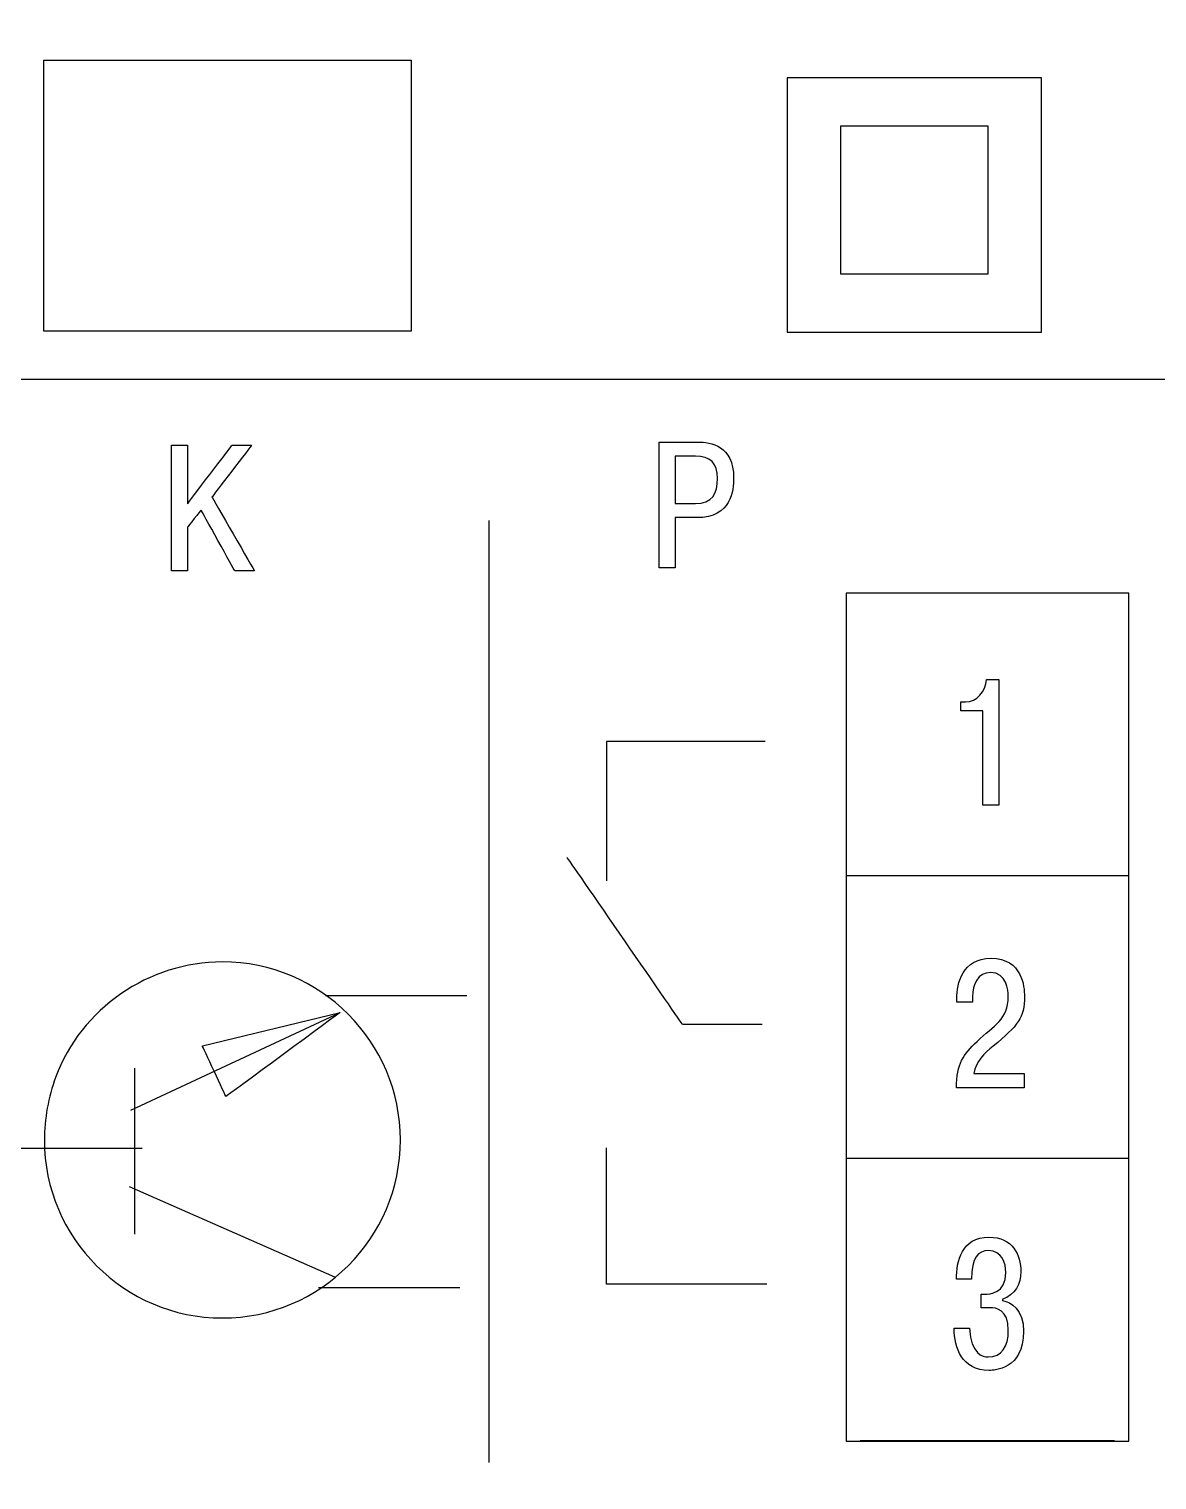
# Model space of a CAD drawing. Header units: millimetres. Extents: x 0 to 53000, y -591 to 24400.
# Drawn here: x 4475.21 to 4495.17, y 461.96 to 487.63 of the extents above; entities that cross this region are included whole.
import ezdxf
from ezdxf.lldxf.tags import DXFTag

# ---------------------------------------------------------------- set-up
doc = ezdxf.new("R2010")
doc.units = ezdxf.units.MM
tags = doc.linetypes.add('New Line3', pattern=[0.8, 0.5, -0.3]).pattern_tags.tags
tags[6:7] = [DXFTag(74, 4), DXFTag(75, 0), DXFTag(340, '0'), DXFTag(46, 1.0), DXFTag(50, 0.0), DXFTag(44, 0.0), DXFTag(45, 0.0)]
tags[4:5] = [DXFTag(74, 4), DXFTag(75, 0), DXFTag(340, '0'), DXFTag(46, 1.0), DXFTag(50, 0.0), DXFTag(44, 0.0), DXFTag(45, 0.0)]

msp = doc.modelspace()

# ---------------------------------------------------------------- linework, layer by layer
for points, knots in [([(4456.66997, 460.93271), (4456.66997, 460.93271), (4456.66997, 513.93271), (4456.66997, 513.93271), (4456.66997, 513.93271), (4456.66997, 513.93271), (4535.66997, 513.93271), (4535.66997, 513.93271), (4535.66997, 513.93271), (4535.66997, 513.93271), (4535.66997, 460.93271), (4535.66997, 460.93271), (4535.66997, 460.93271), (4535.66997, 460.93271), (4456.66997, 460.93271), (4456.66997, 460.93271)], [0, 0, 0, 0, 0.2, 0.2, 0.2, 0.20000001, 0.4, 0.4, 0.4, 0.40000001, 0.6, 0.6, 0.6, 0.60000001, 1, 1, 1, 1]), ([(4456.66997, 460.93271), (4456.66997, 460.93271), (4456.66997, 513.93271), (4456.66997, 513.93271), (4456.66997, 513.93271), (4456.66997, 513.93271), (4535.66997, 513.93271), (4535.66997, 513.93271), (4535.66997, 513.93271), (4535.66997, 513.93271), (4535.66997, 460.93271), (4535.66997, 460.93271), (4535.66997, 460.93271), (4535.66997, 460.93271), (4456.66997, 460.93271), (4456.66997, 460.93271)], [0, 0, 0, 0, 0.2, 0.2, 0.2, 0.20000001, 0.4, 0.4, 0.4, 0.40000001, 0.6, 0.6, 0.6, 0.60000001, 1, 1, 1, 1]), ([(4456.66997, 460.93271), (4456.66997, 460.93271), (4456.66997, 513.93271), (4456.66997, 513.93271), (4456.66997, 513.93271), (4456.66997, 513.93271), (4535.66997, 513.93271), (4535.66997, 513.93271), (4535.66997, 513.93271), (4535.66997, 513.93271), (4535.66997, 460.93271), (4535.66997, 460.93271), (4535.66997, 460.93271), (4535.66997, 460.93271), (4456.66997, 460.93271), (4456.66997, 460.93271)], [0, 0, 0, 0, 0.2, 0.2, 0.2, 0.20000001, 0.4, 0.4, 0.4, 0.40000001, 0.6, 0.6, 0.6, 0.60000001, 1, 1, 1, 1]), ([(4481.97547, 487.08231), (4481.97547, 487.08231), (4475.47547, 487.08231), (4475.47547, 487.08231), (4475.47547, 487.08231), (4475.47547, 487.08231), (4475.47547, 482.28231), (4475.47547, 482.28231), (4475.47547, 482.28231), (4475.47547, 482.28231), (4481.97547, 482.28231), (4481.97547, 482.28231), (4481.97547, 482.28231), (4481.97547, 482.28231), (4481.97547, 487.08231), (4481.97547, 487.08231)], [0, 0, 0, 0, 0.2, 0.2, 0.2, 0.20000001, 0.4, 0.4, 0.4, 0.40000001, 0.6, 0.6, 0.6, 0.60000001, 1, 1, 1, 1]), ([(4488.62697, 486.76591), (4488.62697, 486.76591), (4493.12697, 486.76591), (4493.12697, 486.76591), (4493.12697, 486.76591), (4493.12697, 486.76591), (4493.12697, 482.26591), (4493.12697, 482.26591), (4493.12697, 482.26591), (4493.12697, 482.26591), (4488.62697, 482.26591), (4488.62697, 482.26591), (4488.62697, 482.26591), (4488.62697, 482.26591), (4488.62697, 486.76591), (4488.62697, 486.76591)], [0, 0, 0, 0, 0.2, 0.2, 0.2, 0.20000001, 0.4, 0.4, 0.4, 0.40000001, 0.6, 0.6, 0.6, 0.60000001, 1, 1, 1, 1]), ([(4489.57197, 485.90981), (4489.57197, 485.90981), (4492.18197, 485.90981), (4492.18197, 485.90981), (4492.18197, 485.90981), (4492.18197, 485.90981), (4492.18197, 483.29981), (4492.18197, 483.29981), (4492.18197, 483.29981), (4492.18197, 483.29981), (4489.57197, 483.29981), (4489.57197, 483.29981), (4489.57197, 483.29981), (4489.57197, 483.29981), (4489.57197, 485.90981), (4489.57197, 485.90981)], [0, 0, 0, 0, 0.2, 0.2, 0.2, 0.20000001, 0.4, 0.4, 0.4, 0.40000001, 0.6, 0.6, 0.6, 0.60000001, 1, 1, 1, 1]), ([(4486.36507, 480.32251), (4486.36507, 480.32251), (4486.36507, 478.10001), (4486.36507, 478.10001), (4486.36507, 478.10001), (4486.36507, 478.10001), (4486.64767, 478.10001), (4486.64767, 478.10001), (4486.64767, 478.10001), (4486.64767, 478.10001), (4486.64767, 478.98591), (4486.64767, 478.98591), (4486.64767, 478.98591), (4486.64767, 478.98591), (4487.02867, 478.98591), (4487.02867, 478.98591), (4487.02867, 478.98591), (4487.64777, 478.98591), (4487.67957, 479.47161), (4487.67957, 479.68441), (4487.67957, 479.68441), (4487.67957, 480.27171), (4487.27317, 480.32251), (4487.04767, 480.32251), (4487.04767, 480.32251), (4487.04767, 480.32251), (4486.36507, 480.32251), (4486.36507, 480.32251)], [0, 0, 0, 0, 0.125, 0.125, 0.125, 0.12500001, 0.25, 0.25, 0.25, 0.25000001, 0.375, 0.375, 0.375, 0.37500001, 0.5, 0.5, 0.5, 0.50000001, 0.625, 0.625, 0.625, 0.62500001, 0.75, 0.75, 0.75, 0.75000001, 1, 1, 1, 1]), ([(4478.01887, 479.23151), (4478.01887, 479.23151), (4478.01887, 480.26651), (4478.01887, 480.26651), (4478.01887, 480.26651), (4478.01887, 480.26651), (4477.73627, 480.26651), (4477.73627, 480.26651), (4477.73627, 480.26651), (4477.73627, 480.26651), (4477.73627, 478.04401), (4477.73627, 478.04401), (4477.73627, 478.04401), (4477.73627, 478.04401), (4478.01887, 478.04401), (4478.01887, 478.04401), (4478.01887, 478.04401), (4478.01887, 478.04401), (4478.01887, 478.81561), (4478.01887, 478.81561), (4478.01887, 478.81561), (4478.01887, 478.81561), (4478.25697, 479.12041), (4478.25697, 479.12041), (4478.25697, 479.12041), (4478.25697, 479.12041), (4478.85387, 478.04401), (4478.85387, 478.04401), (4478.85387, 478.04401), (4478.85387, 478.04401), (4479.20317, 478.04401), (4479.20317, 478.04401), (4479.20317, 478.04401), (4479.20317, 478.04401), (4478.45067, 479.35211), (4478.45067, 479.35211), (4478.45067, 479.35211), (4478.45067, 479.35211), (4479.15237, 480.26651), (4479.15237, 480.26651), (4479.15237, 480.26651), (4479.15237, 480.26651), (4478.80627, 480.26651), (4478.80627, 480.26651), (4478.80627, 480.26651), (4478.80627, 480.26651), (4478.01887, 479.23151), (4478.01887, 479.23151)], [0, 0, 0, 0, 0.07692308, 0.07692308, 0.07692308, 0.07692309, 0.15384615, 0.15384615, 0.15384615, 0.15384616, 0.23076923, 0.23076923, 0.23076923, 0.23076924, 0.30769231, 0.30769231, 0.30769231, 0.30769232, 0.38461538, 0.38461538, 0.38461538, 0.38461539, 0.46153846, 0.46153846, 0.46153846, 0.46153847, 0.53846154, 0.53846154, 0.53846154, 0.53846155, 0.61538462, 0.61538462, 0.61538462, 0.61538463, 0.69230769, 0.69230769, 0.69230769, 0.6923077, 0.76923077, 0.76923077, 0.76923077, 0.76923078, 0.84615385, 0.84615385, 0.84615385, 0.84615386, 1, 1, 1, 1]), ([(4486.64767, 480.07171), (4486.64767, 480.07171), (4487.00327, 480.07171), (4487.00327, 480.07171), (4487.00327, 480.07171), (4487.26997, 480.07171), (4487.39377, 479.95111), (4487.39377, 479.67801), (4487.39377, 479.67801), (4487.39377, 479.40811), (4487.29857, 479.23671), (4487.00327, 479.23671), (4487.00327, 479.23671), (4487.00327, 479.23671), (4486.64767, 479.23671), (4486.64767, 479.23671), (4486.64767, 479.23671), (4486.64767, 479.23671), (4486.64767, 480.07171), (4486.64767, 480.07171)], [0, 0, 0, 0, 0.16666667, 0.16666667, 0.16666667, 0.16666668, 0.33333333, 0.33333333, 0.33333333, 0.33333334, 0.5, 0.5, 0.5, 0.50000001, 0.66666667, 0.66666667, 0.66666667, 0.66666668, 1, 1, 1, 1]), ([(4489.66987, 462.64971), (4489.66987, 462.64971), (4489.66987, 477.64971), (4489.66987, 477.64971), (4489.66987, 477.64971), (4489.66987, 477.64971), (4494.66987, 477.64971), (4494.66987, 477.64971), (4494.66987, 477.64971), (4494.66987, 477.64971), (4494.66987, 462.64971), (4494.66987, 462.64971), (4494.66987, 462.64971), (4494.66987, 462.64971), (4489.66987, 462.64971), (4489.66987, 462.64971)], [0, 0, 0, 0, 0.2, 0.2, 0.2, 0.20000001, 0.4, 0.4, 0.4, 0.40000001, 0.6, 0.6, 0.6, 0.60000001, 1, 1, 1, 1]), ([(4491.70007, 475.57031), (4491.70007, 475.57031), (4492.08747, 475.57031), (4492.08747, 475.57031), (4492.08747, 475.57031), (4492.08747, 475.57031), (4492.08747, 473.90021), (4492.08747, 473.90021), (4492.08747, 473.90021), (4492.08747, 473.90021), (4492.36997, 473.90021), (4492.36997, 473.90021), (4492.36997, 473.90021), (4492.36997, 473.90021), (4492.36997, 476.12271), (4492.36997, 476.12271), (4492.36997, 476.12271), (4492.36997, 476.12271), (4492.15407, 476.12271), (4492.15407, 476.12271), (4492.15407, 476.12271), (4492.13507, 475.90681), (4491.98587, 475.72591), (4491.77947, 475.72591), (4491.77947, 475.72591), (4491.77947, 475.72591), (4491.70007, 475.72591), (4491.70007, 475.72591), (4491.70007, 475.72591), (4491.70007, 475.72591), (4491.70007, 475.57031), (4491.70007, 475.57031)], [0, 0, 0, 0, 0.11111111, 0.11111111, 0.11111111, 0.11111112, 0.22222222, 0.22222222, 0.22222222, 0.22222223, 0.33333333, 0.33333333, 0.33333333, 0.33333334, 0.44444444, 0.44444444, 0.44444444, 0.44444445, 0.55555556, 0.55555556, 0.55555556, 0.55555557, 0.66666667, 0.66666667, 0.66666667, 0.66666668, 0.77777778, 0.77777778, 0.77777778, 0.77777779, 1, 1, 1, 1]), ([(4488.23987, 475.02811), (4488.23987, 475.02811), (4485.43037, 475.02811), (4485.43037, 475.02811), (4485.43037, 475.02811), (4485.43037, 475.02811), (4485.43037, 472.56201), (4485.43037, 472.56201)], [0, 0, 0, 0, 0.33333333, 0.33333333, 0.33333333, 0.33333334, 1, 1, 1, 1]), ([(4488.18667, 470.02011), (4488.18667, 470.02011), (4486.77517, 470.02011), (4486.77517, 470.02011), (4486.77517, 470.02011), (4486.77517, 470.02011), (4484.73707, 472.97281), (4484.73707, 472.97281)], [0, 0, 0, 0, 0.33333333, 0.33333333, 0.33333333, 0.33333334, 1, 1, 1, 1]), ([(4475.68247, 469.08341), (4476.13757, 470.30151), (4477.33087, 471.12591), (4478.63477, 471.12591), (4478.63477, 471.12591), (4480.36927, 471.12591), (4481.78397, 469.71091), (4481.78397, 467.97601), (4481.78397, 467.97601), (4481.78397, 466.24101), (4480.36927, 464.82601), (4478.63477, 464.82601), (4478.63477, 464.82601), (4476.90027, 464.82601), (4475.48557, 466.24101), (4475.48557, 467.97601), (4475.48557, 467.97601), (4475.48557, 468.34511), (4475.55947, 468.73881), (4475.68247, 469.08341)], [0, 0, 0, 0, 0.16666667, 0.16666667, 0.16666667, 0.16666668, 0.33333333, 0.33333333, 0.33333333, 0.33333334, 0.5, 0.5, 0.5, 0.50000001, 0.66666667, 0.66666667, 0.66666667, 0.66666668, 1, 1, 1, 1]), ([(4492.81917, 469.15111), (4492.81917, 469.15111), (4491.92707, 469.15111), (4491.92707, 469.15111), (4491.92707, 469.15111), (4491.96827, 469.36381), (4492.10797, 469.50031), (4492.27307, 469.63681), (4492.27307, 469.63681), (4492.71127, 470.00201), (4492.82557, 470.13211), (4492.82557, 470.51631), (4492.82557, 470.51631), (4492.82557, 470.68781), (4492.78747, 471.18941), (4492.23497, 471.18941), (4492.23497, 471.18941), (4491.72387, 471.18941), (4491.62857, 470.74171), (4491.62857, 470.48141), (4491.62857, 470.48141), (4491.62857, 470.48141), (4491.62857, 470.41471), (4491.62857, 470.41471), (4491.62857, 470.41471), (4491.62857, 470.41471), (4491.90477, 470.41471), (4491.90477, 470.41471), (4491.90477, 470.41471), (4491.90477, 470.41471), (4491.90477, 470.51001), (4491.90477, 470.51001), (4491.90477, 470.51001), (4491.90477, 470.72271), (4492.00007, 470.93861), (4492.22547, 470.93861), (4492.22547, 470.93861), (4492.51127, 470.93861), (4492.53977, 470.62741), (4492.53977, 470.51311), (4492.53977, 470.51311), (4492.53977, 470.10991), (4492.28577, 470.00511), (4491.98737, 469.71941), (4491.98737, 469.71941), (4491.74287, 469.48441), (4491.62537, 469.32571), (4491.62227, 468.90021), (4491.62227, 468.90021), (4491.62227, 468.90021), (4492.81917, 468.90021), (4492.81917, 468.90021), (4492.81917, 468.90021), (4492.81917, 468.90021), (4492.81917, 469.15111), (4492.81917, 469.15111)], [0, 0, 0, 0, 0.06666667, 0.06666667, 0.06666667, 0.06666668, 0.13333333, 0.13333333, 0.13333333, 0.13333334, 0.2, 0.2, 0.2, 0.20000001, 0.26666667, 0.26666667, 0.26666667, 0.26666668, 0.33333333, 0.33333333, 0.33333333, 0.33333334, 0.4, 0.4, 0.4, 0.40000001, 0.46666667, 0.46666667, 0.46666667, 0.46666668, 0.53333333, 0.53333333, 0.53333333, 0.53333334, 0.6, 0.6, 0.6, 0.60000001, 0.66666667, 0.66666667, 0.66666667, 0.66666668, 0.73333333, 0.73333333, 0.73333333, 0.73333334, 0.8, 0.8, 0.8, 0.80000001, 0.86666667, 0.86666667, 0.86666667, 0.86666668, 1, 1, 1, 1]), ([(4480.71907, 470.23211), (4480.71907, 470.23211), (4478.28097, 469.63831), (4478.28097, 469.63831), (4478.28097, 469.63831), (4478.28097, 469.63831), (4478.69887, 468.74351), (4478.69887, 468.74351), (4478.69887, 468.74351), (4478.69887, 468.74351), (4480.71907, 470.23211), (4480.71907, 470.23211)], [0, 0, 0, 0, 0.25, 0.25, 0.25, 0.25000001, 0.5, 0.5, 0.5, 0.50000001, 1, 1, 1, 1]), ([(4488.26967, 465.42421), (4488.26967, 465.42421), (4485.42787, 465.42421), (4485.42787, 465.42421), (4485.42787, 465.42421), (4485.42787, 465.42421), (4485.42787, 467.83701), (4485.42787, 467.83701)], [0, 0, 0, 0, 0.33333333, 0.33333333, 0.33333333, 0.33333334, 1, 1, 1, 1]), ([(4491.58087, 464.64321), (4491.59037, 464.29401), (4491.71107, 463.89971), (4492.19997, 463.89971), (4492.19997, 463.89971), (4492.29207, 463.89971), (4492.80957, 463.91561), (4492.80957, 464.58611), (4492.80957, 464.58611), (4492.80957, 464.97981), (4492.58737, 465.10681), (4492.43497, 465.13531), (4492.43497, 465.13531), (4492.43497, 465.13531), (4492.43497, 465.16071), (4492.43497, 465.16071), (4492.43497, 465.16071), (4492.65717, 465.22421), (4492.76197, 465.43701), (4492.76197, 465.64651), (4492.76197, 465.64651), (4492.76197, 465.94181), (4492.61907, 466.25611), (4492.19687, 466.25611), (4492.19687, 466.25611), (4491.71427, 466.25611), (4491.61897, 465.82431), (4491.62217, 465.51321), (4491.62217, 465.51321), (4491.62217, 465.51321), (4491.88887, 465.51321), (4491.88887, 465.51321), (4491.88887, 465.51321), (4491.89207, 465.89421), (4492.00637, 466.01801), (4492.19047, 466.01801), (4492.19047, 466.01801), (4492.42857, 466.01801), (4492.49527, 465.79891), (4492.49527, 465.63381), (4492.49527, 465.63381), (4492.49527, 465.25281), (4492.20637, 465.24961), (4492.12377, 465.24961), (4492.12377, 465.24961), (4492.12377, 465.24961), (4492.05717, 465.24961), (4492.05717, 465.24961), (4492.05717, 465.24961), (4492.05717, 465.24961), (4492.05717, 465.00831), (4492.05717, 465.00831), (4492.05717, 465.00831), (4492.05717, 465.00831), (4492.21587, 465.00831), (4492.21587, 465.00831), (4492.21587, 465.00831), (4492.33017, 465.00831), (4492.53977, 464.97661), (4492.53977, 464.60831), (4492.53977, 464.60831), (4492.53977, 464.31621), (4492.42227, 464.13841), (4492.18417, 464.13841), (4492.18417, 464.13841), (4492.08887, 464.13841), (4491.87937, 464.18281), (4491.85397, 464.64321), (4491.85397, 464.64321), (4491.85397, 464.64321), (4491.58087, 464.64321), (4491.58087, 464.64321)], [0, 0, 0, 0, 0.05263158, 0.05263158, 0.05263158, 0.05263159, 0.10526316, 0.10526316, 0.10526316, 0.10526317, 0.15789474, 0.15789474, 0.15789474, 0.15789475, 0.21052632, 0.21052632, 0.21052632, 0.21052633, 0.26315789, 0.26315789, 0.26315789, 0.2631579, 0.31578947, 0.31578947, 0.31578947, 0.31578948, 0.36842105, 0.36842105, 0.36842105, 0.36842106, 0.42105263, 0.42105263, 0.42105263, 0.42105264, 0.47368421, 0.47368421, 0.47368421, 0.47368422, 0.52631579, 0.52631579, 0.52631579, 0.5263158, 0.57894737, 0.57894737, 0.57894737, 0.57894738, 0.63157895, 0.63157895, 0.63157895, 0.63157896, 0.68421053, 0.68421053, 0.68421053, 0.68421054, 0.73684211, 0.73684211, 0.73684211, 0.73684212, 0.78947368, 0.78947368, 0.78947368, 0.78947369, 0.84210526, 0.84210526, 0.84210526, 0.84210527, 0.89473684, 0.89473684, 0.89473684, 0.89473685, 1, 1, 1, 1])]:
    msp.add_open_spline(points, degree=3, knots=knots)
for points in [[(4535.66997, 481.43271), (4535.66997, 481.43271), (4456.66997, 481.43271), (4456.66997, 481.43271)], [(4494.66997, 472.64991), (4494.66997, 472.64991), (4489.66987, 472.64991), (4489.66987, 472.64991)], [(4480.46047, 470.53441), (4480.46047, 470.53441), (4482.96047, 470.53241), (4482.96047, 470.53241)], [(4477.01437, 468.50181), (4477.01437, 468.50181), (4480.72037, 470.23281), (4480.72037, 470.23281)], [(4477.08617, 466.30971), (4477.08617, 466.30971), (4477.08617, 469.24361), (4477.08617, 469.24361)], [(4477.21477, 467.82271), (4477.21477, 467.82271), (4474.71477, 467.82271), (4474.71477, 467.82271)], [(4494.66997, 467.64991), (4494.66997, 467.64991), (4489.66987, 467.64991), (4489.66987, 467.64991)], [(4476.98817, 467.15461), (4476.98817, 467.15461), (4480.62037, 465.55281), (4480.62037, 465.55281)], [(4480.33327, 465.36381), (4480.33327, 465.36381), (4482.83337, 465.36681), (4482.83337, 465.36681)], [(4494.41987, 462.64991), (4494.41987, 462.64991), (4489.91997, 462.64991), (4489.91997, 462.64991)]]:
    msp.add_open_spline(points, degree=3)
at = {"linetype": 'New Line3'}
msp.add_open_spline([(4483.35177, 478.93651), (4483.35177, 478.93651), (4483.35177, 462.26651), (4483.35177, 462.26651)], degree=3, dxfattribs=at)

doc.saveas('drawing.dxf')
